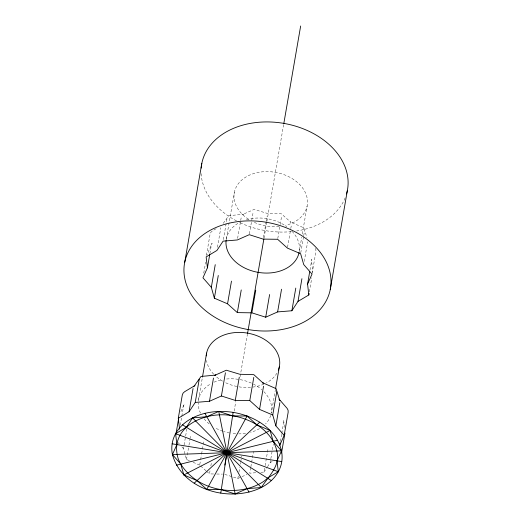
<?xml version="1.0" encoding="UTF-8"?>
<svg xmlns="http://www.w3.org/2000/svg" width="520" height="520" viewBox="0 0 520 520"><rect width="100%" height="100%" fill="white"/><g stroke="black" fill="none" stroke-linecap="round" stroke-linejoin="round"><path stroke-width="0.39" stroke-dasharray="2.6 1.95" d="M206.421 255.359L210.067 234.24L210.815 232.388L212.336 230.964L217.197 228.046M203.756 273.111L205.647 262.158M180.258 425.126L183.573 405.938L184.314 404.001L180.186 413.185M209.859 253.754L211.347 245.147L212.089 243.211L206.863 255.125M217.451 247.338L220.825 227.786M189.43 460.733L186.498 459.485L183.463 448.637L185.536 436.637M185.672 435.838L186.914 428.643M223.373 239.577L227.019 218.458M186.498 459.485L188.851 445.887M188.988 445.088L190.093 438.692M190.229 437.892L190.508 436.293M198.594 399.457L202.326 377.865M226.369 238.674L234.377 192.29M237.608 238.4L241.254 217.282M206.018 470.801L199.693 465.107L200.519 460.31M200.661 459.511L201.487 454.714M201.624 453.915L202.319 449.911M202.456 449.111L203.144 445.113M203.281 444.314L203.697 441.916M249.405 233.903L253.188 212.004M213.499 473.974L209.469 473.909L210.158 469.911M210.853 465.913L211.542 461.916M263.4 237.549L266.103 221.91M266.24 221.124L267.046 216.431M234.143 411.073L235.807 401.473M240.091 376.649L247.422 334.224M264.017 238.154L266.78 222.138M266.916 221.338L283.654 124.469M277.778 238.505L280.072 225.206M280.209 224.425L281.561 216.606M224.744 474.376L237.842 478.51L238.394 475.312M238.947 472.115L239.772 467.318M240.325 464.113L240.604 462.514M240.74 461.715L241.709 456.118M287.541 247.319L290.647 229.327M290.778 228.547L291.324 225.42M250.731 467.616L249.763 473.213L257.68 472.57M250.868 466.817L253.494 451.62M275.476 389.2L271.336 413.192A37.018 27.203 9.8 0 0 263.803 391.586M299.247 251.602L301.73 237.211M302.283 234.013L307.119 206.024M300.742 252.928L303.583 236.503M303.719 235.722L304.525 231.03M260.845 472.31L264.011 472.056L264.972 466.459M265.115 465.654L268.014 448.864M304.252 261.417L307.632 241.865M267.514 466.707L270.147 462.69L270.699 459.491M270.836 458.692L273.319 444.301M280.397 441.37L281.639 434.174M281.781 433.375L283.712 422.175L283.66 420.115L284.55 427.837M309.998 269.99L311.486 261.391L311.435 259.324L312.741 272.292M312.156 273.312L315.939 251.414L315.855 249.425L314.912 247.605M309.368 291.844L311.798 277.764M264.011 472.056L267.079 467.376M223.249 223.34L228.755 215.677L243.568 214.266L242.547 214.539L254.111 209.424L267.605 213.48L281.132 213.636L291.057 222.424L290.225 221.852L303.856 227.858L306.95 237.647M270.147 462.69L272.175 461.487M237.842 478.51L241.345 476.95M242.047 476.638L246.961 474.461M216.723 474.019L222.358 474.11M193.096 462.293L199.693 465.107M206.596 471.322L209.469 473.909M178.23 442.676L179.276 443.865M181.889 446.849L183.463 448.637M345.169 197.86A74.035 54.405 9.8 0 1 296.634 230.978M291.44 231.634A74.035 54.405 9.8 0 1 237.868 221.592M236.542 220.909A74.035 54.405 9.8 0 1 201.11 173.602M226.174 239.792A37.018 27.203 9.8 0 1 239.922 222.274M246.415 219.719A37.018 27.203 9.8 0 1 286.786 226.701M292.045 231.29A37.018 27.203 9.8 0 1 299.377 250.718M248.495 219.219A37.018 27.203 9.8 0 1 245.603 177.209A37.018 27.203 9.8 0 1 301.392 186.414A37.018 27.203 9.8 0 1 285.675 225.349M279.117 226.48A37.018 27.203 9.8 0 1 253.013 221.761M270.757 415.402A37.018 27.203 9.8 0 1 265.577 423.891M259.545 428.616A37.018 27.203 9.8 0 1 250.594 432.334M245.564 433.381A37.018 27.203 9.8 0 1 238.778 433.862M235.703 433.765A37.018 27.203 9.8 0 1 231.862 433.368M229.567 432.991A37.018 27.203 9.8 0 1 223.574 431.476M222.846 431.236A37.018 27.203 9.8 0 1 214.591 427.531M209.216 423.865A37.018 27.203 9.8 0 1 203.905 418.554M200.493 413.153A37.018 27.203 9.8 0 1 198.205 402.857M198.328 401.147A37.018 27.203 9.8 0 1 210.386 384.033M214.006 382.187A37.018 27.203 9.8 0 1 222.177 379.646M226.597 379.002A37.018 27.203 9.8 0 1 251.342 383.084M253.377 384.059A37.018 27.203 9.8 0 1 261.788 389.688M276.861 373.224A37.018 27.203 9.8 0 1 266.389 382.889M263.939 384.085A37.018 27.203 9.8 0 1 251.342 387.263M250.594 387.335A37.018 27.203 9.8 0 1 237.575 386.613M236.815 386.464A37.018 27.203 9.8 0 1 224.569 382.213M222.606 381.147A37.018 27.203 9.8 0 1 216.151 376.578M213.668 374.192A37.018 27.203 9.8 0 1 206.492 360.503"/><path stroke-width="0.78" d="M220.772 493.044L233.136 412.366C254.014 415.766 276.484 428.863 281.495 450.853L277.036 460.831L278.291 471.731L267.475 478.153A39.689 29.165 9.8 0 1 258.349 484.49C232.479 497.211 196.164 489.294 180.791 464.094A39.689 29.165 9.8 0 1 177.151 454.402C171.659 424.548 208.605 410.566 232.596 415.87A39.689 29.165 9.8 0 1 245.362 419.224C259.662 424.372 273.234 435.351 276.789 450.729C280.93 465.822 268.444 476.171 261.339 487.513C230.23 502.951 182.364 490.373 172.419 454.558L176.897 444.587L175.617 433.68L186.381 427.226L192.569 417.898C205.01 411.606 219.479 410.228 233.136 412.366M184.73 262.308L201.819 163.365M179.569 429.13L178.289 418.223L182.292 395.031L183.047 393.178L184.561 391.755L194.987 385.502M175.916 434.304L178.678 418.308M301.925 278.714L298.006 301.392L291.87 310.758L277.628 311.916L265.7 317.213L251.836 312.832L237.328 312.611L227.552 303.81L214.364 298.188L211.322 287.333L202.95 277.803L207.428 267.826L209.722 254.534M178.289 418.223L189.046 411.762L193.056 388.57M211.322 287.333L215.241 264.654M189.046 411.762L195.24 402.435L199.244 379.249M214.364 298.188L218.276 275.502M202.462 377.065L206.609 353.08M195.24 402.435L209.475 401.265L213.48 378.072M227.552 303.81L231.472 281.132M209.475 401.265L221.41 395.98L225.414 372.788M237.328 312.611L241.248 289.933M221.41 395.98L235.268 400.413L239.272 377.221M224.816 465.075L226.954 452.706M247.559 333.418L263.874 238.953M283.79 123.669L300.658 26M251.836 312.832L255.749 290.154M280.124 442.969L279.708 445.367L284.161 435.39L275.853 425.841L272.747 415.006L259.545 409.396L249.782 400.582L253.786 377.39M265.7 317.213L269.62 294.534M259.545 409.396L263.549 386.204M277.628 311.916L281.541 289.231M275.62 388.401L279.344 366.808M272.747 415.006L276.757 391.82M291.87 310.758L295.789 288.074M275.853 425.841L279.858 402.649M298.006 301.392L308.822 294.97L307.567 284.07L309.731 271.557M284.161 435.39L288.171 412.197L288.08 410.215L287.137 408.388L279.091 399.139L279.838 400.738L276.081 388.648L262.45 382.642L263.283 383.207L253.825 374.673L239.837 374.263L226.337 370.214L214.78 375.329L215.8 375.057L200.987 376.467L193.719 386.776M281.515 453.076L284.967 433.082M308.822 294.97L309.094 293.41M330.245 289.582A74.035 54.405 9.8 0 0 230.347 222.917A74.035 54.405 9.8 0 0 211.861 315.341A74.035 54.405 9.8 0 0 330.245 289.582L347.334 190.639M307.567 284.07L312.026 274.092L303.713 264.543L300.612 253.708L287.404 248.099L277.641 239.285L263.133 239.109L249.269 234.683L237.334 239.961L223.106 241.137L216.911 250.464L206.147 256.919L207.428 267.826M206.797 489.372L247.111 416.046L256.874 424.86L270.082 430.469L273.182 441.304L281.495 450.853A55.523 40.807 9.8 0 1 261.339 487.513L247.091 488.67L235.17 493.968L221.306 489.593L206.797 489.372L197.022 480.571L183.833 474.942L180.791 464.094L172.419 454.558A55.523 40.807 9.8 0 1 192.569 417.898L206.804 416.722L218.738 411.444L232.596 415.87L247.111 416.046M194.201 483.197L259.708 422.214M183.833 474.942L270.082 430.469M176.404 465.179L277.511 440.232M172.419 454.558L281.495 450.853M235.268 400.413L249.782 400.582M172.146 443.82L281.762 461.598M175.617 433.68L278.291 471.731M182.578 424.84L271.329 480.571M192.569 417.898L261.339 487.513M204.906 413.329L249.002 492.082M218.738 411.444L235.17 493.968M201.162 168.103A74.035 54.405 9.8 0 1 284.336 123.474A74.035 54.405 9.8 0 1 346.522 193.96M299.111 252.401A37.018 27.203 9.8 0 1 258.479 272.409A37.018 27.203 9.8 0 1 226.103 240.357M206.245 355.901A37.018 27.203 9.8 0 1 248.761 333.353A37.018 27.203 9.8 0 1 278.382 370.097"/></g></svg>
